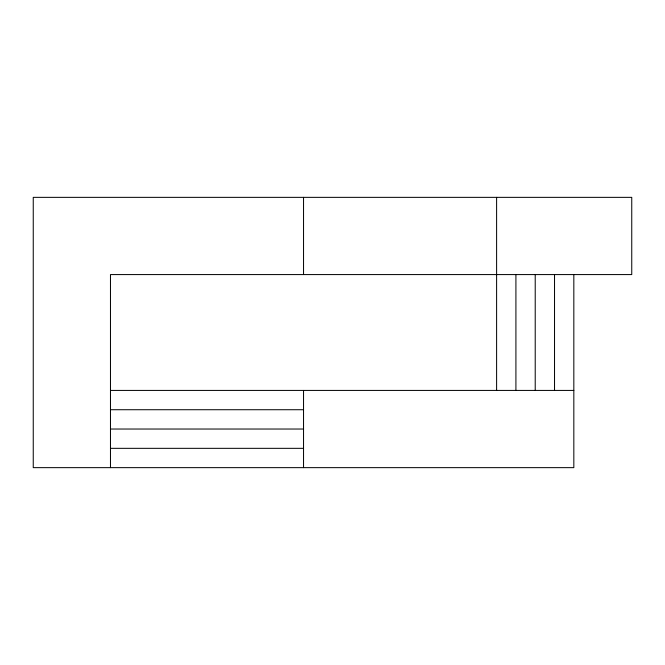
<?xml version="1.0" encoding="UTF-8"?>
<svg xmlns="http://www.w3.org/2000/svg" width="665" height="665" viewBox="0 0 665 665"><rect width="100%" height="100%" fill="white"/><g stroke="black" fill="none" stroke-linecap="round" stroke-linejoin="round"><path stroke-width="1" d="M110.473 390.422L573.829 390.422M110.473 409.723L303.539 409.723M110.473 429.033L303.539 429.033M110.473 448.335L303.539 448.335M573.829 274.579L573.829 467.645L33.25 467.645L33.25 197.355L631.75 197.355L631.75 274.579L110.473 274.579L110.473 467.645M554.527 274.579L554.527 390.422M535.217 274.579L535.217 390.422M515.915 274.579L515.915 390.422M496.605 197.355L496.605 390.422M303.539 197.355L303.539 274.579M303.539 390.422L303.539 467.645"/></g></svg>
